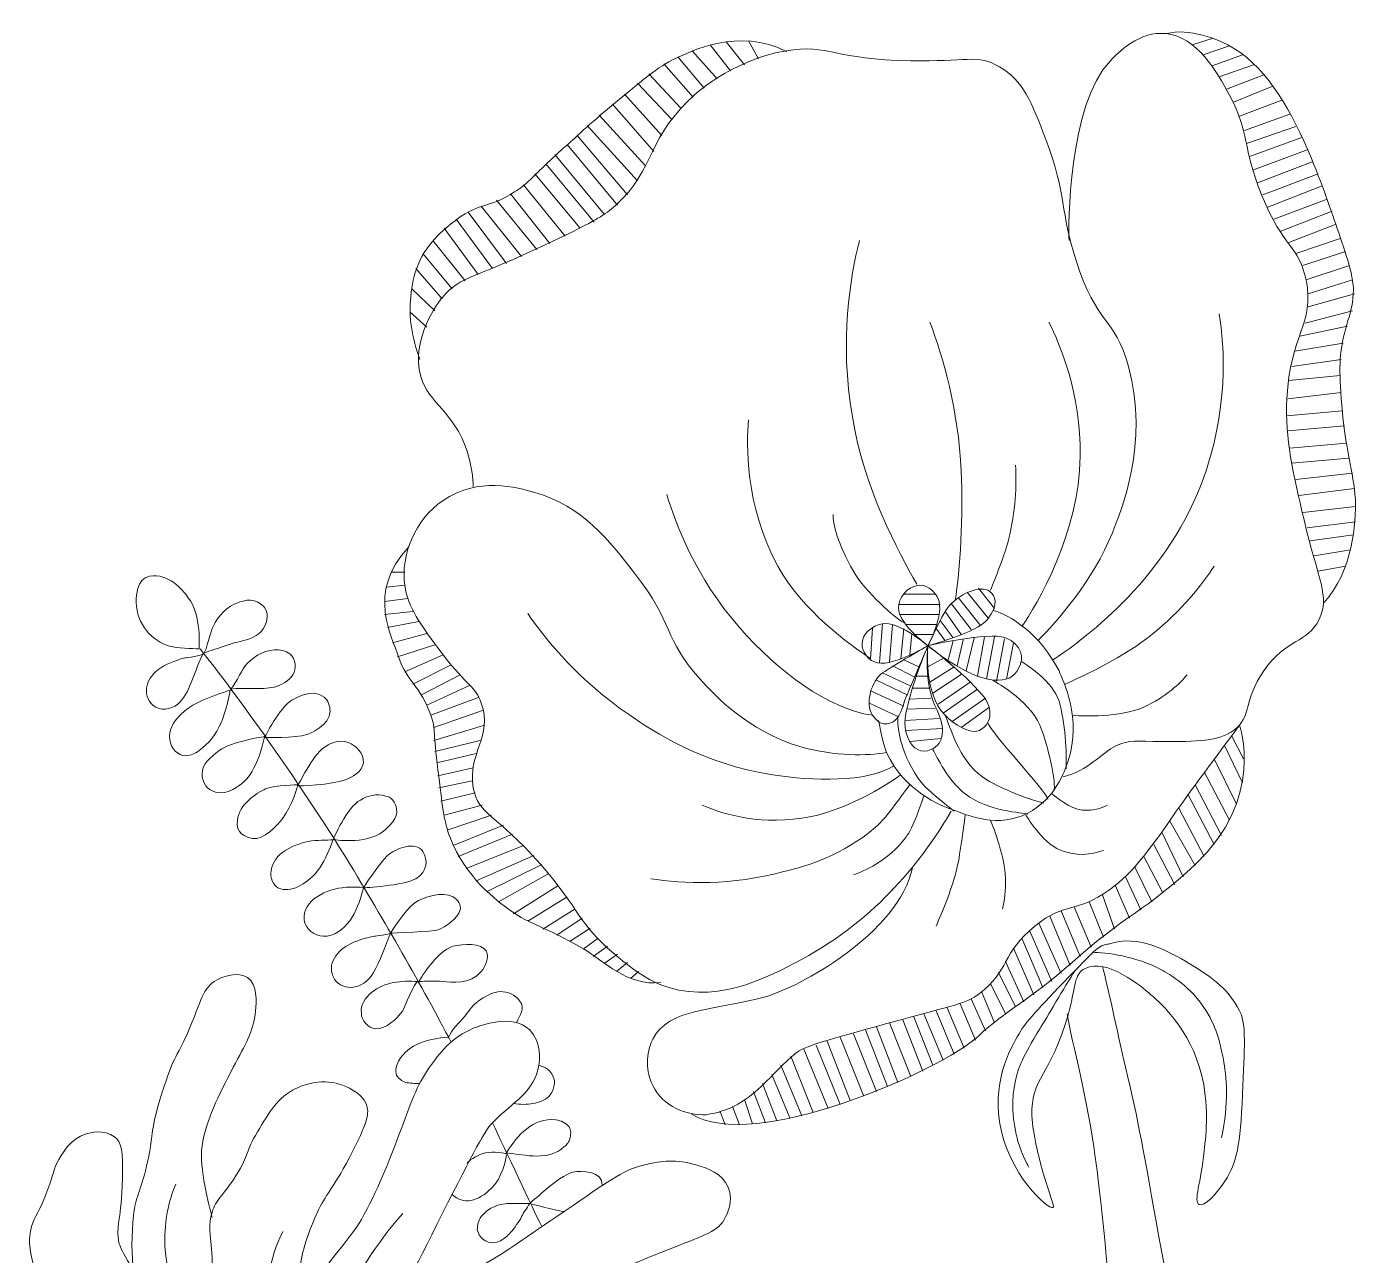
# Model space of a CAD drawing. Extents: x 26 to 586, y 226 to 583.
# Drawn here: x 311.3 to 443.2, y 460.7 to 582.6 of the extents above; entities that cross this region are included whole.
import ezdxf

# ---------------------------------------------------------------- set-up
doc = ezdxf.new("R2010")
doc.units = 0
doc.header["$MEASUREMENT"] = 0
doc.layers.add('Layer 1', color=7, linetype='Continuous')

msp = doc.modelspace()

# ---------------------------------------------------------------- linework, layer by layer
at = {"layer": 'Layer 1', "color": 7, "lineweight": 18, "true_color": 0xffffff}
for points in [[(379.12, 580.79), (381.12, 578.19)], [(380.72, 581.09), (382.52, 578.79)], [(382.92, 581.19), (383.92, 579.39)], [(426.92, 580.79), (428.92, 581.39)], [(428.02, 579.79), (430.62, 580.69)], [(375.92, 579.59), (378.52, 576.49)], [(377.32, 580.19), (379.82, 577.39)], [(428.92, 578.69), (431.92, 579.79)], [(376.22, 574.49), (373.02, 577.89)], [(374.52, 578.89), (377.42, 575.59)], [(429.62, 577.59), (433.02, 578.79)], [(430.32, 576.39), (434.02, 577.79)], [(371.92, 576.99), (375.32, 573.39)], [(431.02, 575.09), (434.92, 576.69)], [(370.62, 575.89), (374.32, 571.79)], [(431.62, 573.69), (435.82, 575.29)], [(368.12, 573.79), (372.72, 568.79)], [(373.52, 570.19), (369.42, 574.89)], [(432.12, 572.29), (436.62, 573.89)], [(366.92, 572.79), (371.92, 567.29)], [(432.32, 570.99), (437.22, 572.69)], [(365.92, 571.79), (370.92, 565.89)], [(437.82, 571.59), (432.62, 569.69)], [(363.72, 569.89), (368.62, 563.99)], [(364.92, 570.89), (369.92, 564.89)], [(433.02, 568.39), (438.42, 570.39)], [(362.82, 568.99), (367.62, 563.19)], [(433.42, 567.09), (438.82, 569.19)], [(361.72, 567.99), (366.22, 562.59)], [(433.92, 565.89), (439.42, 567.99)], [(359.32, 565.99), (363.22, 561.09)], [(360.62, 566.89), (364.72, 561.79)], [(439.82, 566.79), (434.42, 564.69)], [(356.42, 564.79), (360.42, 559.79)], [(361.92, 560.49), (357.92, 565.39)], [(435.02, 563.49), (440.32, 565.49)], [(353.92, 563.49), (357.52, 558.59)], [(355.12, 564.19), (358.92, 559.09)], [(435.72, 562.29), (440.82, 564.29)], [(356.12, 557.99), (352.72, 562.59)], [(436.52, 561.19), (441.22, 562.99)], [(351.62, 561.39), (354.82, 557.39)], [(437.22, 560.09), (441.62, 561.59)], [(350.62, 560.09), (353.52, 556.59)], [(437.92, 558.89), (442.12, 560.29)], [(349.92, 558.59), (352.52, 555.59)], [(442.52, 558.89), (438.22, 557.49)], [(438.42, 556.09), (442.82, 557.49)], [(349.52, 556.59), (351.82, 554.39)], [(443.02, 556.09), (438.42, 554.79)], [(349.32, 554.29), (351.02, 552.79)], [(438.12, 553.19), (442.82, 554.39)], [(442.32, 552.89), (437.62, 551.89)], [(441.92, 551.19), (437.12, 550.39)], [(436.82, 548.89), (441.72, 549.59)], [(436.52, 547.49), (441.62, 547.99)], [(441.72, 546.29), (436.42, 545.69)], [(436.32, 543.99), (441.82, 544.49)], [(442.02, 542.99), (436.42, 542.49)], [(436.62, 540.79), (442.22, 541.29)], [(436.82, 539.29), (442.42, 539.79)], [(442.82, 538.29), (437.22, 537.69)], [(437.52, 536.09), (443.02, 536.79)], [(437.92, 534.39), (443.12, 534.99)], [(438.32, 532.89), (443.12, 533.49)], [(438.62, 531.59), (442.92, 532.19)], [(439.02, 530.09), (442.62, 530.69)], [(439.42, 528.59), (442.12, 529.09)], [(347.52, 528.49), (348.82, 528.49)], [(348.82, 527.19), (347.02, 526.99)], [(398.32, 526.29), (401.52, 526.29)], [(404.62, 526.49), (406.72, 523.89)], [(405.72, 526.89), (407.32, 524.89)], [(346.82, 525.59), (349.12, 525.89)], [(397.82, 525.29), (401.92, 525.29)], [(403.02, 525.39), (405.02, 522.79)], [(403.72, 525.99), (405.92, 523.19)], [(346.82, 524.29), (349.62, 524.59)], [(397.92, 524.29), (401.82, 524.29)], [(401.92, 523.69), (403.22, 521.99)], [(404.02, 522.29), (402.42, 524.59)], [(350.22, 523.59), (347.12, 522.99)], [(347.62, 521.49), (351.02, 522.39)], [(395.22, 522.89), (395.02, 519.89)], [(396.22, 523.39), (395.92, 519.49)], [(397.22, 523.29), (396.92, 519.59)], [(398.32, 522.89), (398.02, 519.89)], [(398.52, 523.29), (401.62, 523.29)], [(399.12, 522.39), (398.92, 520.29)], [(401.52, 522.89), (402.42, 521.69)], [(351.82, 521.29), (348.12, 520.09)], [(399.42, 522.29), (401.22, 522.29)], [(403.22, 521.69), (402.72, 519.79)], [(404.22, 521.79), (403.62, 519.19)], [(405.32, 521.99), (404.52, 518.69)], [(406.32, 522.09), (405.62, 518.19)], [(407.32, 522.09), (406.52, 517.89)], [(408.32, 521.89), (407.52, 517.69)], [(409.22, 521.49), (408.52, 517.89)], [(348.82, 518.59), (352.62, 520.29)], [(399.82, 519.09), (398.32, 519.79)], [(400.72, 519.09), (402.32, 519.99)], [(349.62, 517.39), (353.42, 519.29)], [(396.22, 518.49), (399.02, 517.19)], [(399.42, 518.09), (397.22, 519.19)], [(400.92, 517.59), (403.32, 519.09)], [(401.22, 516.49), (404.12, 518.39)], [(350.42, 516.29), (354.32, 518.29)], [(351.02, 515.29), (355.32, 517.29)], [(395.62, 517.79), (398.72, 516.29)], [(399.62, 518.19), (400.72, 518.19)], [(404.92, 517.59), (401.72, 515.39)], [(351.42, 514.29), (356.22, 516.09)], [(395.12, 516.69), (398.32, 515.19)], [(398.82, 515.89), (401.02, 515.99)], [(399.22, 516.99), (400.92, 516.99)], [(405.62, 516.89), (402.22, 514.49)], [(403.12, 513.69), (406.42, 515.99)], [(351.72, 513.09), (356.62, 514.79)], [(394.92, 515.49), (397.72, 514.19)], [(398.62, 514.89), (401.42, 514.99)], [(406.82, 515.09), (404.02, 513.09)], [(356.62, 513.29), (351.72, 511.79)], [(398.42, 513.79), (401.82, 513.99)], [(356.32, 511.79), (351.82, 510.69)], [(402.12, 512.99), (398.52, 512.79)], [(398.92, 511.69), (402.02, 511.99)], [(430.82, 512.29), (432.02, 509.99)], [(352.02, 509.59), (355.92, 510.49)], [(431.92, 507.59), (430.12, 511.29)], [(429.12, 509.99), (431.32, 505.49)], [(352.12, 508.29), (355.62, 509.09)], [(428.12, 508.69), (430.62, 503.89)], [(352.22, 507.09), (355.52, 507.79)], [(352.42, 505.79), (355.82, 506.59)], [(427.22, 507.39), (429.82, 502.39)], [(352.72, 504.39), (356.52, 505.39)], [(426.52, 506.39), (429.12, 501.49)], [(353.02, 502.89), (357.42, 504.39)], [(425.62, 505.09), (428.12, 500.29)], [(353.62, 501.39), (358.62, 503.39)], [(426.02, 498.29), (423.92, 502.69)], [(424.72, 503.79), (427.22, 499.39)], [(354.12, 500.29), (359.52, 502.49)], [(360.62, 501.39), (354.92, 499.09)], [(423.12, 501.49), (425.22, 497.49)], [(355.92, 497.89), (361.62, 500.39)], [(422.12, 500.29), (424.02, 496.69)], [(356.92, 496.79), (362.42, 499.49)], [(358.12, 495.79), (363.12, 498.59)], [(421.22, 499.29), (422.92, 495.79)], [(359.62, 494.59), (364.02, 497.39)], [(419.32, 497.39), (420.72, 494.19)], [(420.32, 498.29), (421.82, 494.99)], [(361.02, 493.89), (364.92, 496.29)], [(418.02, 496.49), (419.22, 493.09)], [(362.52, 493.09), (365.72, 495.09)], [(413.92, 494.89), (415.82, 490.39)], [(415.22, 495.29), (416.92, 491.29)], [(416.72, 495.79), (418.12, 492.29)], [(363.92, 492.49), (366.42, 494.19)], [(411.72, 493.69), (413.92, 488.69)], [(412.82, 494.39), (414.82, 489.49)], [(365.22, 491.89), (367.22, 493.19)], [(366.52, 491.09), (368.02, 492.19)], [(410.02, 492.19), (412.12, 487.29)], [(410.82, 492.89), (413.02, 487.89)], [(367.52, 490.39), (368.92, 491.39)], [(409.22, 491.19), (411.22, 486.59)], [(368.62, 489.69), (369.92, 490.59)], [(369.82, 488.89), (370.92, 489.79)], [(410.22, 485.89), (408.42, 489.89)], [(371.22, 488.19), (372.02, 488.89)], [(407.72, 488.79), (409.42, 485.39)], [(406.02, 486.89), (407.32, 483.79)], [(406.92, 487.69), (408.42, 484.69)], [(403.92, 485.69), (405.42, 482.09)], [(405.02, 486.19), (406.42, 482.99)], [(400.22, 478.99), (398.22, 484.09)], [(399.32, 484.39), (401.22, 479.59)], [(400.32, 484.69), (402.22, 480.09)], [(401.52, 484.99), (403.32, 480.69)], [(402.62, 485.29), (404.32, 481.29)], [(396.72, 477.49), (394.52, 483.09)], [(395.62, 483.39), (397.72, 477.89)], [(396.92, 483.79), (399.02, 478.49)], [(389.62, 481.59), (392.02, 475.69)], [(390.72, 481.99), (393.02, 476.09)], [(392.02, 482.39), (394.32, 476.59)], [(395.62, 476.99), (393.32, 482.69)], [(387.12, 480.49), (389.32, 474.89)], [(388.42, 481.19), (390.82, 475.29)], [(386.12, 479.59), (388.22, 474.59)], [(385.72, 474.09), (384.32, 477.79)], [(385.22, 478.69), (387.02, 474.39)], [(383.32, 473.79), (382.52, 476.19)], [(383.42, 476.99), (384.62, 473.89)], [(380.62, 473.69), (380.12, 474.99)], [(382.02, 473.69), (381.32, 475.49)]]:
    msp.add_lwpolyline(points, dxfattribs=at)
for points, knots in [([(386.72, 580.09), (381.92, 582.59), (377.12, 580.09), (375.62, 579.39), (374.02, 578.69), (372.32, 577.19), (368.92, 574.39), (367.02, 572.79), (365.22, 571.09), (364.52, 570.49), (361.02, 567.29), (361.02, 566.99), (359.72, 566.19), (357.02, 564.49), (356.32, 565.19), (354.02, 563.49), (353.02, 562.69), (351.12, 561.39), (350.12, 558.89), (349.72, 557.99), (349.52, 556.99), (349.42, 555.79), (349.22, 553.89), (349.52, 551.69), (350.32, 549.59)], [0, 0, 0, 0, 1, 1, 1, 2, 2, 2, 3, 3, 3, 4, 4, 4, 5, 5, 5, 6, 6, 6, 7, 7, 7, 8, 8, 8, 8]), ([(414.12, 508.19), (416.62, 508.79), (417.82, 510.49), (419.42, 511.29), (420.62, 511.89), (421.52, 511.69), (423.82, 511.69), (427.52, 511.69), (429.52, 511.69), (431.02, 512.79), (432.92, 514.19), (431.92, 515.69), (434.02, 518.69), (436.32, 521.99), (438.32, 521.39), (439.52, 523.79), (440.62, 526.09), (439.42, 527.69), (438.02, 533.69), (436.92, 538.29), (436.12, 541.69), (436.32, 545.69), (436.62, 552.09), (439.12, 552.99), (438.22, 557.49), (437.52, 560.89), (436.02, 560.49), (433.82, 565.89), (431.82, 570.79), (432.72, 571.89), (430.62, 575.79), (429.32, 578.19), (427.42, 581.59), (424.32, 581.89), (421.72, 582.19), (419.52, 579.99), (418.82, 579.19), (414.62, 574.89), (414.62, 562.49), (414.72, 561.39)], [0, 0, 0, 0, 1, 1, 1, 2, 2, 2, 3, 3, 3, 4, 4, 4, 5, 5, 5, 6, 6, 6, 7, 7, 7, 8, 8, 8, 9, 9, 9, 10, 10, 10, 11, 11, 11, 12, 12, 12, 13, 13, 13, 13]), ([(440.02, 525.49), (442.82, 528.49), (443.22, 533.49), (443.12, 535.69), (442.92, 538.59), (442.12, 540.29), (441.72, 545.69), (441.62, 547.49), (441.52, 548.39), (441.62, 549.69), (441.92, 553.09), (442.92, 553.99), (442.92, 556.49), (442.92, 557.59), (442.52, 558.99), (441.62, 561.69), (440.82, 563.99), (440.12, 566.19), (438.72, 569.59), (436.82, 574.09), (434.52, 578.29), (431.12, 580.39), (429.52, 581.39), (426.52, 582.49), (424.42, 581.89)], [0, 0, 0, 0, 1, 1, 1, 2, 2, 2, 3, 3, 3, 4, 4, 4, 5, 5, 5, 6, 6, 6, 7, 7, 7, 8, 8, 8, 8]), ([(411.62, 521.69), (413.52, 523.59), (417.12, 527.69), (419.02, 532.39), (419.82, 534.49), (422.72, 541.29), (420.62, 548.89), (419.22, 553.89), (417.42, 552.99), (415.42, 559.39), (413.82, 564.19), (414.52, 565.89), (412.42, 571.39), (411.02, 575.09), (410.12, 577.29), (407.82, 578.59), (405.72, 579.89), (404.32, 579.09), (399.02, 579.19), (391.42, 579.29), (390.92, 580.89), (386.62, 580.19), (381.12, 579.19), (377.42, 575.79), (376.92, 575.19), (372.62, 571.09), (373.62, 567.79), (368.92, 564.19), (367.82, 563.39), (366.22, 562.59), (362.82, 560.99), (356.02, 557.69), (354.32, 557.89), (352.52, 555.69), (352.32, 555.49), (349.32, 551.59), (350.42, 547.89), (351.22, 545.19), (353.72, 544.39), (355.02, 540.49), (355.42, 539.19), (355.62, 537.69), (355.62, 536.99)], [0, 0, 0, 0, 1, 1, 1, 2, 2, 2, 3, 3, 3, 4, 4, 4, 5, 5, 5, 6, 6, 6, 7, 7, 7, 8, 8, 8, 9, 9, 9, 10, 10, 10, 11, 11, 11, 12, 12, 12, 13, 13, 13, 14, 14, 14, 14]), ([(393.92, 561.39), (393.02, 557.69), (391.92, 551.49), (393.22, 543.89), (394.32, 536.99), (397.82, 530.39), (399.62, 527.29)], [0, 0, 0, 0, 1, 1, 1, 2, 2, 2, 2]), ([(413.12, 519.79), (415.72, 521.49), (424.12, 527.49), (427.82, 537.19), (430.62, 544.49), (430.12, 550.89), (429.62, 554.09)], [0, 0, 0, 0, 1, 1, 1, 2, 2, 2, 2]), ([(403.42, 525.69), (403.92, 528.59), (404.22, 534.29), (404.02, 538.49), (403.72, 544.69), (402.22, 549.79), (400.92, 553.29)], [0, 0, 0, 0, 1, 1, 1, 2, 2, 2, 2]), ([(410.02, 523.09), (411.52, 525.19), (415.72, 532.29), (415.82, 539.99), (415.92, 546.29), (413.82, 550.99), (412.72, 553.29)], [0, 0, 0, 0, 1, 1, 1, 2, 2, 2, 2]), ([(382.92, 543.59), (382.72, 541.19), (382.52, 535.29), (385.82, 529.09), (388.22, 524.69), (393.02, 521.29), (395.02, 519.89)], [0, 0, 0, 0, 1, 1, 1, 2, 2, 2, 2]), ([(406.92, 526.69), (407.42, 527.89), (408.32, 530.19), (408.72, 531.69), (409.42, 534.59), (409.52, 537.09), (409.42, 539.09)], [0, 0, 0, 0, 1, 1, 1, 2, 2, 2, 2]), ([(396.62, 510.59), (394.72, 510.29), (391.62, 510.19), (388.02, 511.19), (382.82, 512.79), (379.62, 516.19), (378.12, 517.89), (374.42, 521.99), (375.62, 523.29), (371.62, 528.39), (369.12, 531.59), (366.42, 535.09), (361.72, 536.39), (360.02, 536.89), (356.02, 537.99), (352.62, 535.59), (349.82, 533.69), (348.42, 530.19), (348.82, 527.19), (349.12, 524.99), (350.32, 523.39), (352.62, 520.29), (355.12, 517.09), (355.82, 517.19), (356.42, 515.49), (357.62, 512.19), (355.02, 510.59), (355.62, 507.09), (356.12, 504.39), (357.82, 504.59), (362.32, 499.49), (366.22, 494.99), (366.12, 493.59), (369.52, 490.69), (371.22, 489.29), (372.82, 487.99), (375.02, 487.29), (380.32, 485.69), (385.42, 488.59), (388.92, 490.49), (396.32, 494.69), (400.62, 500.69), (403.02, 504.79)], [0, 0, 0, 0, 1, 1, 1, 2, 2, 2, 3, 3, 3, 4, 4, 4, 5, 5, 5, 6, 6, 6, 7, 7, 7, 8, 8, 8, 9, 9, 9, 10, 10, 10, 11, 11, 11, 12, 12, 12, 13, 13, 13, 14, 14, 14, 14]), ([(374.82, 536.19), (375.72, 533.19), (377.62, 528.09), (382.02, 522.99), (385.92, 518.59), (390.72, 514.99), (395.22, 514.29)], [0, 0, 0, 0, 1, 1, 1, 2, 2, 2, 2]), ([(391.32, 534.19), (391.22, 533.39), (391.82, 531.19), (393.32, 528.59), (394.52, 526.49), (397.52, 523.89), (398.32, 523.49)], [0, 0, 0, 0, 1, 1, 1, 2, 2, 2, 2]), ([(349.22, 530.99), (344.92, 526.39), (347.62, 522.09), (348.22, 520.09), (349.02, 517.59), (350.42, 517.19), (351.42, 514.29), (351.92, 512.79), (351.62, 512.59), (352.12, 508.89), (352.52, 505.49), (352.72, 503.69), (353.32, 502.19), (354.82, 498.19), (358.02, 495.89), (359.22, 494.99), (361.52, 493.39), (362.32, 493.59), (366.62, 491.09), (368.52, 489.99), (370.92, 487.39), (374.22, 487.79)], [0, 0, 0, 0, 1, 1, 1, 2, 2, 2, 3, 3, 3, 4, 4, 4, 5, 5, 5, 6, 6, 6, 7, 7, 7, 7]), ([(414.32, 517.39), (416.22, 518.19), (420.32, 520.19), (422.92, 522.29), (425.92, 524.69), (427.92, 527.29), (429.12, 529.09)], [0, 0, 0, 0, 1, 1, 1, 2, 2, 2, 2]), ([(328.42, 520.89), (328.42, 520.89), (328.72, 524.29), (327.32, 525.99), (326.72, 526.79), (325.42, 528.39), (323.52, 528.09), (322.22, 527.89), (322.12, 525.99), (322.22, 525.09), (322.42, 522.99), (324.12, 521.39), (325.82, 521.09), (326.62, 520.89), (328.42, 520.89), (328.42, 520.89)], [0, 0, 0, 0, 1, 1, 1, 2, 2, 2, 3, 3, 3, 4, 4, 4, 5, 5, 5, 5]), ([(400.72, 521.19), (400.72, 521.19), (400.22, 516.59), (402.42, 514.29), (403.32, 513.39), (404.92, 512.39), (405.82, 512.79), (407.32, 513.59), (407.02, 515.29), (406.12, 516.29), (404.22, 518.59), (400.72, 521.19), (400.72, 521.19), (400.72, 521.19), (404.52, 517.99), (407.22, 517.79), (408.52, 517.69), (409.22, 517.99), (409.72, 518.99), (410.32, 519.99), (410.02, 521.29), (408.42, 521.99), (406.72, 522.59), (400.72, 521.19), (400.72, 521.19), (400.72, 521.19), (405.62, 522.49), (406.62, 523.79), (407.82, 525.39), (407.42, 526.09), (406.82, 526.59), (406.02, 527.29), (403.62, 526.29), (402.62, 524.89), (402.12, 524.19), (400.72, 521.19), (400.72, 521.19), (400.72, 521.19), (402.42, 524.29), (401.72, 525.89), (401.42, 526.49), (400.82, 527.09), (400.12, 527.19), (399.02, 527.29), (398.02, 526.29), (397.82, 525.29), (397.42, 523.59), (400.72, 521.19), (400.72, 521.19), (400.72, 521.19), (398.12, 523.39), (396.52, 523.39), (395.62, 523.39), (394.42, 522.69), (394.22, 521.69), (394.02, 520.89), (394.62, 519.89), (395.42, 519.59), (396.92, 518.89), (400.72, 521.19), (400.72, 521.19), (400.72, 521.19), (397.22, 519.19), (396.22, 518.49), (395.12, 517.69), (394.42, 515.49), (395.22, 514.29), (395.82, 513.39), (396.42, 513.39), (396.82, 513.49), (397.32, 513.59), (397.92, 513.89), (398.42, 515.79), (398.72, 516.49), (400.72, 521.19), (400.72, 521.19), (400.72, 521.19), (399.22, 517.59), (398.82, 515.69), (398.32, 513.79), (398.32, 513.09), (398.72, 512.09), (399.22, 510.89), (400.12, 510.49), (401.02, 510.89), (402.42, 511.49), (402.42, 513.09), (401.62, 514.79), (400.22, 517.59), (400.72, 521.19), (400.72, 521.19)], [0, 0, 0, 0, 1, 1, 1, 2, 2, 2, 3, 3, 3, 4, 4, 4, 5, 5, 5, 6, 6, 6, 7, 7, 7, 8, 8, 8, 9, 9, 9, 10, 10, 10, 11, 11, 11, 12, 12, 12, 13, 13, 13, 14, 14, 14, 15, 15, 15, 16, 16, 16, 17, 17, 17, 18, 18, 18, 19, 19, 19, 20, 20, 20, 21, 21, 21, 22, 22, 22, 23, 23, 23, 24, 24, 24, 25, 25, 25, 26, 26, 26, 27, 27, 27, 28, 28, 28, 29, 29, 29, 30, 30, 30, 30]), ([(331.02, 521.19), (331.82, 521.49), (332.62, 521.59), (333.42, 521.89), (334.02, 522.09), (334.62, 522.49), (334.92, 523.09), (335.22, 523.69), (335.32, 524.39), (334.92, 524.99), (334.62, 525.39), (334.12, 525.59), (333.72, 525.69), (333.22, 525.79), (332.72, 525.59), (332.32, 525.49), (331.22, 525.09), (330.32, 524.19), (329.82, 523.09), (329.62, 522.79), (329.12, 520.59), (328.92, 520.49), (329.52, 520.69), (330.22, 520.89), (331.02, 521.19)], [0, 0, 0, 0, 1, 1, 1, 2, 2, 2, 3, 3, 3, 4, 4, 4, 5, 5, 5, 6, 6, 6, 7, 7, 7, 8, 8, 8, 8]), ([(361.02, 524.39), (363.02, 521.49), (366.22, 517.69), (371.02, 514.39), (373.62, 512.59), (378.32, 509.49), (385.32, 508.39), (389.22, 507.79), (394.72, 507.59), (397.32, 509.29)], [0, 0, 0, 0, 1, 1, 1, 2, 2, 2, 3, 3, 3, 3]), ([(395.82, 513.79), (395.92, 513.19), (396.22, 511.59), (396.62, 510.59), (398.32, 506.79), (402.12, 505.29), (403.02, 504.99), (404.82, 504.29), (407.72, 503.09), (410.62, 504.59), (413.32, 505.99), (414.32, 508.79), (414.62, 509.79), (416.02, 513.99), (414.12, 517.69), (413.72, 518.69), (411.92, 522.29), (408.82, 524.29), (407.22, 524.69)], [0, 0, 0, 0, 1, 1, 1, 2, 2, 2, 3, 3, 3, 4, 4, 4, 5, 5, 5, 6, 6, 6, 6]), ([(328.82, 520.39), (328.72, 520.19), (327.22, 519.99), (327.02, 519.99), (326.02, 519.69), (325.12, 519.39), (324.32, 518.79), (323.72, 518.29), (323.32, 517.69), (323.22, 516.99), (323.12, 516.29), (323.42, 515.49), (324.12, 515.09), (324.92, 514.69), (325.92, 514.99), (326.52, 515.59), (327.62, 516.79), (328.02, 518.89), (328.82, 520.39)], [0, 0, 0, 0, 1, 1, 1, 2, 2, 2, 3, 3, 3, 4, 4, 4, 5, 5, 5, 6, 6, 6, 6]), ([(353.42, 481.89), (350.62, 487.29), (346.72, 493.99), (343.12, 499.99), (338.22, 507.79), (333.32, 514.79), (328.52, 520.89)], [0, 0, 0, 0, 1, 1, 1, 2, 2, 2, 2]), ([(335.92, 517.09), (336.62, 517.29), (337.32, 517.69), (337.72, 518.29), (338.12, 518.89), (338.02, 519.89), (337.42, 520.39), (337.02, 520.69), (336.42, 520.79), (335.92, 520.79), (334.72, 520.69), (333.62, 519.99), (332.92, 519.09), (332.72, 518.79), (331.72, 516.89), (331.52, 516.89), (333.02, 517.09), (334.52, 516.79), (335.92, 517.09)], [0, 0, 0, 0, 1, 1, 1, 2, 2, 2, 3, 3, 3, 4, 4, 4, 5, 5, 5, 6, 6, 6, 6]), ([(414.42, 508.99), (414.52, 510.49), (414.32, 513.69), (413.72, 515.69), (413.02, 517.69), (410.82, 519.09), (410.02, 519.59)], [0, 0, 0, 0, 1, 1, 1, 2, 2, 2, 2]), ([(339.12, 512.39), (339.42, 512.49), (341.42, 513.29), (341.42, 514.69), (341.42, 515.19), (341.22, 515.79), (340.82, 516.09), (339.72, 517.09), (337.82, 515.89), (337.62, 515.79), (336.42, 515.09), (334.92, 512.09), (334.92, 512.09), (334.92, 512.09), (338.02, 511.99), (339.12, 512.39)], [0, 0, 0, 0, 1, 1, 1, 2, 2, 2, 3, 3, 3, 4, 4, 4, 5, 5, 5, 5]), ([(413.22, 506.79), (413.42, 507.49), (412.82, 510.59), (412.02, 512.79), (411.12, 515.59), (407.72, 517.39), (407.12, 517.79)], [0, 0, 0, 0, 1, 1, 1, 2, 2, 2, 2]), ([(415.12, 514.29), (416.22, 514.19), (419.72, 514.09), (422.12, 515.09), (424.32, 516.09), (425.72, 517.49), (426.42, 518.29)], [0, 0, 0, 0, 1, 1, 1, 2, 2, 2, 2]), ([(331.52, 516.79), (329.72, 516.19), (327.72, 515.59), (326.42, 514.19), (325.82, 513.59), (325.42, 512.79), (325.52, 511.89), (325.62, 510.99), (326.32, 510.29), (327.12, 510.29), (327.62, 510.29), (328.02, 510.49), (328.42, 510.79), (330.42, 512.19), (331.12, 514.59), (331.52, 516.79)], [0, 0, 0, 0, 1, 1, 1, 2, 2, 2, 3, 3, 3, 4, 4, 4, 5, 5, 5, 5]), ([(377.22, 474.79), (383.32, 470.79), (402.12, 479.09), (405.72, 482.49), (408.52, 485.09), (410.72, 485.99), (415.02, 489.79), (420.12, 494.39), (422.32, 494.89), (427.22, 499.49), (434.22, 506.09), (431.62, 513.29), (431.62, 513.29), (431.62, 513.29), (428.02, 508.49), (425.92, 505.59), (422.82, 501.09), (421.22, 498.79), (418.72, 496.99), (415.42, 494.59), (414.42, 495.89), (411.32, 493.39), (408.02, 490.69), (408.82, 488.99), (405.82, 486.69), (404.42, 485.69), (403.82, 485.69), (396.52, 483.69), (391.02, 482.19), (388.22, 481.39), (387.62, 480.79), (385.22, 478.89), (383.52, 475.99), (380.12, 474.99), (379.82, 474.89), (379.32, 474.79), (378.72, 474.69), (376.82, 474.59), (374.42, 475.49), (373.42, 477.59), (372.72, 478.89), (372.72, 480.79), (373.42, 482.19), (375.02, 485.29), (379.52, 484.99), (384.62, 486.39), (387.82, 487.29), (397.82, 492.59), (399.22, 499.29)], [0, 0, 0, 0, 1, 1, 1, 2, 2, 2, 3, 3, 3, 4, 4, 4, 5, 5, 5, 6, 6, 6, 7, 7, 7, 8, 8, 8, 9, 9, 9, 10, 10, 10, 11, 11, 11, 12, 12, 12, 13, 13, 13, 14, 14, 14, 15, 15, 15, 16, 16, 16, 16]), ([(397.72, 514.19), (397.72, 513.09), (397.82, 510.99), (399.72, 508.09), (400.42, 506.99), (402.72, 505.29), (403.32, 504.79)], [0, 0, 0, 0, 1, 1, 1, 2, 2, 2, 2]), ([(402.42, 514.29), (402.92, 513.29), (403.72, 509.89), (406.12, 508.19), (407.82, 506.99), (411.22, 505.79), (412.22, 505.59)], [0, 0, 0, 0, 1, 1, 1, 2, 2, 2, 2]), ([(330.42, 510.79), (329.52, 510.09), (328.72, 509.49), (328.72, 508.49), (328.72, 507.89), (329.02, 507.09), (329.72, 506.79), (330.82, 506.19), (332.12, 507.09), (332.62, 507.49), (334.22, 508.59), (334.92, 512.19), (334.92, 512.19), (334.92, 512.19), (331.62, 511.69), (330.42, 510.79)], [0, 0, 0, 0, 1, 1, 1, 2, 2, 2, 3, 3, 3, 4, 4, 4, 5, 5, 5, 5]), ([(342.92, 507.89), (343.52, 508.19), (344.62, 508.59), (344.72, 509.59), (344.82, 510.49), (344.02, 511.29), (343.22, 511.59), (342.22, 511.99), (341.22, 511.39), (340.82, 511.09), (339.72, 510.39), (338.22, 507.29), (338.22, 507.29), (338.22, 507.29), (341.62, 507.39), (342.92, 507.89)], [0, 0, 0, 0, 1, 1, 1, 2, 2, 2, 3, 3, 3, 4, 4, 4, 5, 5, 5, 5]), ([(401.22, 510.89), (401.62, 510.19), (402.72, 507.79), (404.42, 506.49), (406.82, 504.69), (410.02, 504.69), (410.62, 504.49)], [0, 0, 0, 0, 1, 1, 1, 2, 2, 2, 2]), ([(378.32, 505.39), (379.92, 504.69), (383.52, 503.39), (388.22, 504.09), (392.42, 504.69), (396.62, 507.39), (398.02, 508.39)], [0, 0, 0, 0, 1, 1, 1, 2, 2, 2, 2]), ([(338.22, 507.39), (338.22, 507.39), (336.02, 507.39), (335.02, 506.99), (334.12, 506.59), (332.42, 505.49), (332.22, 503.89), (332.02, 502.59), (333.02, 502.19), (333.72, 502.09), (334.82, 501.89), (336.22, 503.39), (336.72, 504.09), (337.62, 505.19), (338.22, 507.39), (338.22, 507.39)], [0, 0, 0, 0, 1, 1, 1, 2, 2, 2, 3, 3, 3, 4, 4, 4, 5, 5, 5, 5]), ([(341.72, 501.99), (341.72, 501.99), (344.82, 501.39), (346.72, 502.79), (347.22, 503.19), (348.22, 504.19), (348.02, 504.99), (347.92, 505.69), (347.52, 506.19), (346.92, 506.29), (346.02, 506.59), (345.12, 506.29), (344.42, 505.89), (343.12, 505.19), (341.72, 501.99), (341.72, 501.99)], [0, 0, 0, 0, 1, 1, 1, 2, 2, 2, 3, 3, 3, 4, 4, 4, 5, 5, 5, 5]), ([(373.22, 498.09), (376.42, 497.59), (381.22, 497.39), (386.42, 498.79), (388.82, 499.39), (392.22, 500.39), (395.52, 503.19), (396.72, 504.19), (398.32, 506.69), (398.92, 507.39)], [0, 0, 0, 0, 1, 1, 1, 2, 2, 2, 3, 3, 3, 3]), ([(393.32, 498.49), (394.32, 498.79), (396.72, 499.79), (398.52, 502.19), (399.32, 503.19), (400.02, 505.49), (400.32, 506.29)], [0, 0, 0, 0, 1, 1, 1, 2, 2, 2, 2]), ([(413.02, 506.49), (413.32, 506.29), (414.82, 504.99), (416.02, 504.89), (417.22, 504.79), (418.22, 505.19), (418.52, 505.39)], [0, 0, 0, 0, 1, 1, 1, 2, 2, 2, 2]), ([(401.52, 493.39), (402.22, 494.89), (402.92, 496.69), (403.52, 498.79), (403.92, 500.39), (404.22, 503.09), (404.42, 504.39)], [0, 0, 0, 0, 1, 1, 1, 2, 2, 2, 2]), ([(408.12, 495.09), (408.32, 495.89), (408.42, 496.89), (408.42, 498.19), (408.32, 500.19), (407.32, 502.99), (406.92, 503.89)], [0, 0, 0, 0, 1, 1, 1, 2, 2, 2, 2]), ([(410.42, 504.39), (410.72, 503.99), (412.22, 501.39), (414.22, 500.79), (416.02, 500.19), (417.62, 500.69), (418.12, 500.89)], [0, 0, 0, 0, 1, 1, 1, 2, 2, 2, 2]), ([(341.72, 501.99), (341.72, 501.89), (340.12, 501.89), (339.92, 501.89), (339.02, 501.79), (338.12, 501.49), (337.32, 501.09), (336.52, 500.69), (335.82, 499.99), (335.62, 499.09), (335.42, 498.49), (335.62, 497.69), (336.12, 497.29), (336.62, 496.89), (337.32, 496.99), (338.02, 497.19), (340.12, 498.09), (341.02, 499.99), (341.72, 501.99)], [0, 0, 0, 0, 1, 1, 1, 2, 2, 2, 3, 3, 3, 4, 4, 4, 5, 5, 5, 6, 6, 6, 6]), ([(349.92, 498.09), (351.12, 498.79), (351.12, 499.99), (350.62, 500.79), (349.92, 501.89), (347.92, 501.09), (347.12, 500.39), (346.22, 499.49), (344.72, 497.19), (344.72, 497.19), (344.72, 497.19), (348.72, 497.39), (349.92, 498.09)], [0, 0, 0, 0, 1, 1, 1, 2, 2, 2, 3, 3, 3, 4, 4, 4, 4]), ([(344.72, 497.19), (344.72, 497.29), (342.82, 497.29), (342.62, 497.19), (341.62, 497.09), (340.62, 496.69), (339.82, 496.09), (339.12, 495.49), (338.62, 494.59), (338.92, 493.69), (339.22, 492.79), (340.22, 492.29), (341.12, 492.39), (343.32, 492.79), (344.32, 495.39), (344.72, 497.19)], [0, 0, 0, 0, 1, 1, 1, 2, 2, 2, 3, 3, 3, 4, 4, 4, 5, 5, 5, 5]), ([(352.02, 492.99), (352.92, 493.29), (354.12, 494.19), (354.32, 494.99), (354.42, 495.49), (354.12, 495.99), (353.62, 496.29), (352.52, 496.89), (350.72, 496.29), (349.82, 495.69), (348.82, 494.99), (347.42, 492.69), (347.42, 492.69), (347.42, 492.69), (351.82, 492.89), (352.02, 492.99)], [0, 0, 0, 0, 1, 1, 1, 2, 2, 2, 3, 3, 3, 4, 4, 4, 5, 5, 5, 5]), ([(347.42, 492.69), (347.32, 492.59), (345.92, 492.39), (345.82, 492.39), (344.92, 492.19), (344.02, 491.99), (343.22, 491.49), (342.52, 491.19), (342.02, 490.59), (341.72, 489.99), (341.42, 489.39), (341.52, 488.49), (342.02, 487.89), (342.52, 487.39), (343.32, 487.19), (344.02, 487.39), (344.72, 487.59), (345.32, 488.09), (345.72, 488.79), (346.42, 489.89), (346.82, 491.39), (347.42, 492.69)], [0, 0, 0, 0, 1, 1, 1, 2, 2, 2, 3, 3, 3, 4, 4, 4, 5, 5, 5, 6, 6, 6, 7, 7, 7, 7]), ([(415.32, 488.99), (412.12, 485.69), (410.52, 483.99), (409.92, 482.99), (409.12, 481.69), (407.12, 478.39), (407.82, 473.99), (408.62, 468.79), (412.72, 465.19), (413.12, 465.49), (413.32, 465.59), (412.82, 466.59), (412.12, 468.99), (411.72, 470.49), (411.12, 472.69), (411.02, 474.59), (410.92, 478.29), (412.92, 478.59), (414.62, 484.59), (415.42, 487.59), (415.22, 488.69), (416.32, 489.19), (418.42, 490.29), (421.92, 487.39), (422.82, 486.59), (423.92, 485.69), (426.72, 483.09), (427.82, 478.79), (428.62, 475.79), (428.32, 472.89), (428.12, 471.09), (427.82, 467.99), (427.02, 466.09), (427.62, 465.79), (428.12, 465.49), (429.42, 466.89), (430.22, 468.19), (431.32, 469.89), (431.72, 471.59), (431.92, 476.69), (432.12, 481.39), (432.32, 483.69), (431.62, 484.99), (430.42, 487.39), (428.42, 488.59), (426.62, 489.69), (424.72, 490.79), (421.62, 492.69), (418.62, 491.59), (417.92, 491.59), (417.52, 491.29), (415.32, 488.99)], [0, 0, 0, 0, 1, 1, 1, 2, 2, 2, 3, 3, 3, 4, 4, 4, 5, 5, 5, 6, 6, 6, 7, 7, 7, 8, 8, 8, 9, 9, 9, 10, 10, 10, 11, 11, 11, 12, 12, 12, 13, 13, 13, 14, 14, 14, 15, 15, 15, 16, 16, 16, 17, 17, 17, 17]), ([(352.62, 487.89), (353.42, 487.79), (355.32, 487.59), (356.42, 488.89), (356.82, 489.39), (357.22, 490.29), (356.92, 490.89), (356.42, 491.79), (354.62, 491.59), (353.62, 491.39), (351.92, 490.89), (350.22, 487.89), (350.22, 487.89), (350.22, 487.89), (351.82, 487.99), (352.62, 487.89)], [0, 0, 0, 0, 1, 1, 1, 2, 2, 2, 3, 3, 3, 4, 4, 4, 5, 5, 5, 5]), ([(429.82, 472.39), (430.62, 475.79), (430.32, 478.59), (430.02, 480.19), (429.72, 481.69), (429.42, 483.19), (428.32, 484.99), (426.82, 487.39), (424.72, 488.59), (423.82, 489.09), (421.42, 490.39), (418.32, 490.79), (417.02, 490.79)], [0, 0, 0, 0, 1, 1, 1, 2, 2, 2, 3, 3, 3, 4, 4, 4, 4]), ([(431.42, 412.79), (430.62, 416.09), (428.92, 423.29), (428.12, 429.89), (427.22, 437.29), (427.62, 439.09), (426.62, 446.69), (426.12, 450.29), (426.22, 448.79), (423.62, 462.59), (422.12, 470.99), (421.62, 473.99), (420.32, 479.39), (419.42, 483.19), (418.62, 487.29), (418.02, 489.39)], [0, 0, 0, 0, 1, 1, 1, 2, 2, 2, 3, 3, 3, 4, 4, 4, 5, 5, 5, 5]), ([(329.72, 464.49), (329.42, 465.69), (328.42, 469.39), (328.72, 471.59), (329.12, 474.19), (330.32, 476.49), (331.82, 479.39), (333.02, 481.69), (333.82, 482.89), (334.02, 484.99), (334.12, 485.89), (334.22, 487.59), (333.22, 488.29), (332.32, 488.89), (330.82, 488.49), (329.92, 487.89), (328.62, 486.99), (328.72, 485.89), (326.92, 481.99), (326.12, 480.39), (326.02, 480.39), (325.52, 479.09), (325.32, 478.49), (324.72, 476.99), (324.12, 474.69), (323.52, 471.99), (323.82, 472.09), (323.22, 469.59), (322.62, 466.99), (322.12, 466.59), (321.92, 464.69), (321.72, 463.09), (321.72, 460.29), (321.92, 459.39)], [0, 0, 0, 0, 1, 1, 1, 2, 2, 2, 3, 3, 3, 4, 4, 4, 5, 5, 5, 6, 6, 6, 7, 7, 7, 8, 8, 8, 9, 9, 9, 10, 10, 10, 11, 11, 11, 11]), ([(415.32, 488.99), (414.22, 487.29), (412.52, 484.29), (411.82, 483.19), (410.02, 480.29), (409.82, 479.49), (409.62, 478.99), (409.52, 478.49), (408.92, 476.69), (409.22, 474.29), (409.42, 472.09), (410.22, 470.39), (410.72, 469.49)], [0, 0, 0, 0, 1, 1, 1, 2, 2, 2, 3, 3, 3, 4, 4, 4, 4]), ([(350.12, 487.89), (348.52, 487.99), (346.82, 487.89), (345.52, 486.79), (344.92, 486.29), (344.42, 485.59), (344.52, 484.79), (344.52, 483.99), (345.22, 483.29), (345.92, 483.19), (347.02, 483.19), (348.02, 484.19), (348.62, 484.99), (348.82, 485.39), (349.82, 487.89), (350.12, 487.89)], [0, 0, 0, 0, 1, 1, 1, 2, 2, 2, 3, 3, 3, 4, 4, 4, 5, 5, 5, 5]), ([(359.92, 483.79), (360.22, 484.59), (360.82, 485.19), (360.22, 485.99), (359.82, 486.59), (359.02, 486.89), (358.32, 486.89), (357.62, 486.89), (356.92, 486.49), (356.32, 486.09), (355.72, 485.69), (355.22, 485.09), (354.82, 484.49), (354.22, 483.79), (353.52, 483.19), (353.12, 482.29)], [0, 0, 0, 0, 1, 1, 1, 2, 2, 2, 3, 3, 3, 4, 4, 4, 5, 5, 5, 5]), ([(339.52, 441.49), (340.42, 442.59), (342.72, 445.59), (344.02, 447.79), (345.42, 450.19), (346.12, 451.79), (347.22, 454.19), (347.82, 455.49), (349.22, 458.29), (352.02, 463.79), (355.12, 469.99), (356.72, 473.09), (357.52, 473.89), (359.62, 475.99), (361.72, 476.99), (362.12, 479.59), (362.22, 479.99), (362.42, 481.89), (361.22, 483.09), (359.52, 484.79), (356.22, 483.49), (355.72, 483.29), (353.42, 482.39), (352.22, 480.69), (351.22, 479.29), (349.92, 477.39), (349.62, 476.29), (348.22, 472.59), (347.32, 470.19), (346.12, 467.09), (344.52, 464.29), (343.62, 462.59), (339.82, 458.69), (338.02, 454.79)], [0, 0, 0, 0, 1, 1, 1, 2, 2, 2, 3, 3, 3, 4, 4, 4, 5, 5, 5, 6, 6, 6, 7, 7, 7, 8, 8, 8, 9, 9, 9, 10, 10, 10, 11, 11, 11, 11]), ([(414.52, 484.69), (415.02, 481.79), (416.62, 475.99), (417.32, 470.49), (418.32, 462.99), (418.22, 461.39), (419.32, 452.09), (420.22, 444.39), (420.92, 438.49), (422.32, 431.09), (423.42, 425.29), (425.02, 418.69), (425.92, 415.59)], [0, 0, 0, 0, 1, 1, 1, 2, 2, 2, 3, 3, 3, 4, 4, 4, 4]), ([(353.12, 482.39), (351.22, 482.19), (349.22, 481.79), (348.22, 479.99), (348.02, 479.59), (347.82, 479.09), (348.02, 478.59), (348.22, 478.29), (348.52, 477.99), (348.92, 477.89), (349.32, 477.79), (349.82, 477.79), (350.32, 477.79)], [0, 0, 0, 0, 1, 1, 1, 2, 2, 2, 3, 3, 3, 4, 4, 4, 4]), ([(359.62, 475.79), (360.22, 475.69), (361.02, 475.69), (361.52, 475.79), (362.12, 475.89), (362.72, 476.09), (363.12, 476.49), (363.52, 476.89), (363.82, 477.79), (363.62, 478.29), (363.32, 479.19), (362.72, 479.39), (362.12, 479.59)], [0, 0, 0, 0, 1, 1, 1, 2, 2, 2, 3, 3, 3, 4, 4, 4, 4]), ([(316.12, 423.29), (316.12, 423.29), (312.42, 433.59), (312.42, 433.59), (312.42, 433.59), (336.22, 443.29), (336.22, 443.29), (336.82, 445.89), (337.42, 449.39), (337.52, 450.89), (338.02, 454.89), (337.62, 455.99), (338.32, 459.19), (338.62, 460.69), (339.02, 462.59), (340.12, 464.89), (341.02, 466.89), (341.62, 467.19), (343.32, 470.39), (345.22, 473.99), (345.32, 474.89), (345.02, 475.69), (344.52, 476.99), (342.92, 477.49), (342.42, 477.69), (340.32, 478.39), (338.52, 477.49), (338.02, 477.29), (336.22, 476.39), (335.42, 474.99), (334.22, 472.99), (333.02, 470.99), (333.42, 470.79), (332.12, 468.69), (330.72, 466.49), (330.12, 466.39), (329.72, 464.99), (329.32, 463.79), (329.52, 463.09), (329.72, 460.49), (329.72, 460.49), (329.82, 458.49), (329.92, 455.19), (330.02, 451.59), (329.72, 449.39), (329.32, 447.39), (329.12, 446.59), (328.42, 443.09), (328.42, 443.09), (328.42, 443.09), (328.22, 447.39), (327.02, 450.69), (326.62, 451.89), (326.32, 451.99), (323.52, 456.59), (320.72, 461.19), (320.52, 461.59), (320.42, 462.29), (320.22, 463.99), (320.72, 464.19), (320.82, 468.39), (320.92, 471.09), (320.72, 471.99), (320.02, 472.49), (319.02, 473.29), (317.52, 472.89), (317.22, 472.79), (315.62, 472.29), (314.82, 470.79), (314.32, 469.89), (313.92, 468.99), (314.02, 468.89), (313.42, 467.29), (312.62, 464.99), (312.12, 464.69), (311.82, 463.59), (311.32, 461.79), (311.82, 460.39), (312.42, 458.49), (313.12, 456.39), (313.72, 450.99), (315.32, 447.19)], [0, 0, 0, 0, 1, 1, 1, 2, 2, 2, 3, 3, 3, 4, 4, 4, 5, 5, 5, 6, 6, 6, 7, 7, 7, 8, 8, 8, 9, 9, 9, 10, 10, 10, 11, 11, 11, 12, 12, 12, 13, 13, 13, 14, 14, 14, 15, 15, 15, 16, 16, 16, 17, 17, 17, 18, 18, 18, 19, 19, 19, 20, 20, 20, 21, 21, 21, 22, 22, 22, 23, 23, 23, 24, 24, 24, 25, 25, 25, 26, 26, 26, 27, 27, 27, 27]), ([(364.62, 471.49), (364.92, 471.69), (365.12, 471.99), (365.22, 472.39), (365.32, 472.79), (365.32, 473.09), (365.12, 473.49), (364.82, 473.89), (364.32, 474.09), (363.82, 474.19), (361.52, 474.39), (360.02, 472.69), (358.92, 470.89), (360.92, 470.69), (363.02, 470.09), (364.62, 471.49)], [0, 0, 0, 0, 1, 1, 1, 2, 2, 2, 3, 3, 3, 4, 4, 4, 5, 5, 5, 5]), ([(358.92, 470.79), (358.82, 470.89), (357.62, 471.09), (356.82, 470.89), (355.92, 470.69), (355.02, 469.99), (355.02, 469.89)], [0, 0, 0, 0, 1, 1, 1, 2, 2, 2, 2]), ([(331.92, 430.59), (333.12, 426.09), (338.52, 423.39), (340.02, 423.09), (341.72, 422.69), (342.72, 422.99), (344.12, 421.99), (345.62, 420.99), (345.52, 419.79), (346.82, 419.39), (347.92, 419.09), (349.22, 419.49), (350.02, 420.29), (351.02, 421.29), (351.32, 422.69), (351.02, 423.69), (350.82, 424.49), (350.42, 424.79), (349.72, 425.59), (348.22, 427.39), (348.12, 428.59), (347.42, 429.69), (346.72, 430.69), (344.62, 431.29), (340.72, 432.59), (338.72, 433.29), (336.92, 434.59), (336.92, 434.59), (336.92, 434.59), (340.12, 433.19), (343.82, 432.79), (346.62, 432.49), (348.62, 432.29), (351.22, 432.69), (354.12, 433.09), (354.02, 433.79), (357.32, 434.19), (359.82, 434.49), (361.02, 434.69), (362.72, 434.49), (364.82, 434.29), (365.92, 433.69), (366.82, 434.39), (367.52, 434.89), (367.82, 435.99), (367.52, 436.79), (367.22, 437.59), (366.42, 437.69), (364.72, 438.59), (363.12, 439.49), (362.82, 439.89), (362.02, 440.39), (359.92, 441.59), (357.52, 440.89), (355.12, 440.39), (348.22, 438.79), (341.22, 438.29), (341.22, 438.29), (341.22, 438.29), (344.02, 438.79), (345.72, 439.79), (347.42, 440.79), (347.92, 441.69), (349.52, 443.29), (351.82, 445.59), (353.92, 447.09), (355.02, 447.89), (357.72, 449.79), (358.02, 449.49), (360.02, 451.09), (362.12, 452.79), (361.92, 453.29), (364.22, 455.29), (364.42, 455.49), (364.72, 455.79), (365.22, 456.09), (365.62, 456.39), (367.22, 457.69), (369.32, 458.89), (370.12, 459.29), (370.62, 459.59), (375.42, 461.49), (378.62, 462.79), (379.92, 463.09), (380.62, 464.49), (380.72, 464.69), (381.52, 466.09), (380.92, 467.49), (380.32, 468.89), (378.82, 469.39), (377.82, 469.69), (375.82, 470.29), (374.12, 470.09), (372.92, 469.79), (370.62, 469.29), (369.32, 468.29), (365.52, 465.69), (361.22, 462.79), (359.12, 461.29), (357.62, 460.39), (354.22, 458.29), (353.32, 458.09), (351.52, 456.59), (349.12, 454.49), (346.72, 451.69), (345.22, 449.89)], [0, 0, 0, 0, 1, 1, 1, 2, 2, 2, 3, 3, 3, 4, 4, 4, 5, 5, 5, 6, 6, 6, 7, 7, 7, 8, 8, 8, 9, 9, 9, 10, 10, 10, 11, 11, 11, 12, 12, 12, 13, 13, 13, 14, 14, 14, 15, 15, 15, 16, 16, 16, 17, 17, 17, 18, 18, 18, 19, 19, 19, 20, 20, 20, 21, 21, 21, 22, 22, 22, 23, 23, 23, 24, 24, 24, 25, 25, 25, 26, 26, 26, 27, 27, 27, 28, 28, 28, 29, 29, 29, 30, 30, 30, 31, 31, 31, 32, 32, 32, 33, 33, 33, 34, 34, 34, 35, 35, 35, 35]), ([(353.52, 466.79), (354.62, 465.69), (356.12, 466.09), (357.42, 467.39), (358.42, 468.29), (358.92, 470.39), (358.92, 470.69)], [0, 0, 0, 0, 1, 1, 1, 2, 2, 2, 2]), ([(368.42, 467.69), (368.52, 469.09), (366.22, 469.19), (365.52, 468.99), (365.12, 468.89), (364.32, 468.59), (362.62, 467.09), (362.02, 466.59), (361.22, 465.89), (361.22, 465.89), (361.22, 465.89), (364.12, 465.09), (364.62, 465.09)], [0, 0, 0, 0, 1, 1, 1, 2, 2, 2, 3, 3, 3, 4, 4, 4, 4]), ([(326.12, 467.79), (325.62, 466.69), (325.02, 464.69), (325.02, 462.29), (325.02, 458.79), (326.42, 456.19), (327.12, 455.09)], [0, 0, 0, 0, 1, 1, 1, 2, 2, 2, 2]), ([(361.22, 465.89), (361.22, 465.89), (360.92, 465.89), (360.92, 465.89), (360.62, 465.89), (360.32, 465.89), (360.12, 465.89), (359.52, 465.89), (358.92, 465.89), (358.32, 465.79), (358.02, 465.69), (357.72, 465.59), (357.52, 465.49), (357.12, 465.29), (356.72, 464.99), (356.42, 464.59), (356.12, 464.19), (356.02, 463.79), (356.02, 463.29), (356.12, 462.79), (356.42, 462.39), (356.82, 462.19), (357.02, 462.09), (357.22, 461.99), (357.52, 461.99), (357.82, 461.99), (358.12, 462.09), (358.32, 462.19), (358.72, 462.39), (359.02, 462.69), (359.32, 462.99), (359.52, 463.19), (359.72, 463.49), (359.92, 463.79), (360.12, 464.09), (360.32, 464.29), (360.42, 464.59), (360.62, 464.99), (360.92, 465.39), (361.22, 465.89), (361.22, 465.79), (361.22, 465.89), (361.22, 465.89)], [0, 0, 0, 0, 1, 1, 1, 2, 2, 2, 3, 3, 3, 4, 4, 4, 5, 5, 5, 6, 6, 6, 7, 7, 7, 8, 8, 8, 9, 9, 9, 10, 10, 10, 11, 11, 11, 12, 12, 12, 13, 13, 13, 14, 14, 14, 14]), ([(348.62, 464.89), (345.82, 461.69), (344.12, 458.79), (343.12, 456.59), (342.42, 455.09), (342.12, 454.09), (340.72, 450.69), (339.52, 447.79), (339.22, 444.69), (337.22, 442.99)], [0, 0, 0, 0, 1, 1, 1, 2, 2, 2, 3, 3, 3, 3]), ([(333.82, 443.69), (334.42, 444.89), (335.72, 448.19), (335.92, 450.39), (336.02, 452.79), (335.32, 453.89), (335.22, 456.19), (335.12, 457.79), (335.32, 460.19), (336.72, 463.09)], [0, 0, 0, 0, 1, 1, 1, 2, 2, 2, 3, 3, 3, 3])]:
    msp.add_open_spline(points, degree=3, knots=knots, dxfattribs=at)
for points in [[(406.62, 513.59), (407.02, 512.49), (412.42, 506.79), (412.62, 505.99)], [(357.52, 473.89), (358.82, 471.19), (361.42, 465.59), (362.42, 463.59)]]:
    msp.add_open_spline(points, degree=3, dxfattribs=at)

doc.saveas('drawing.dxf')
